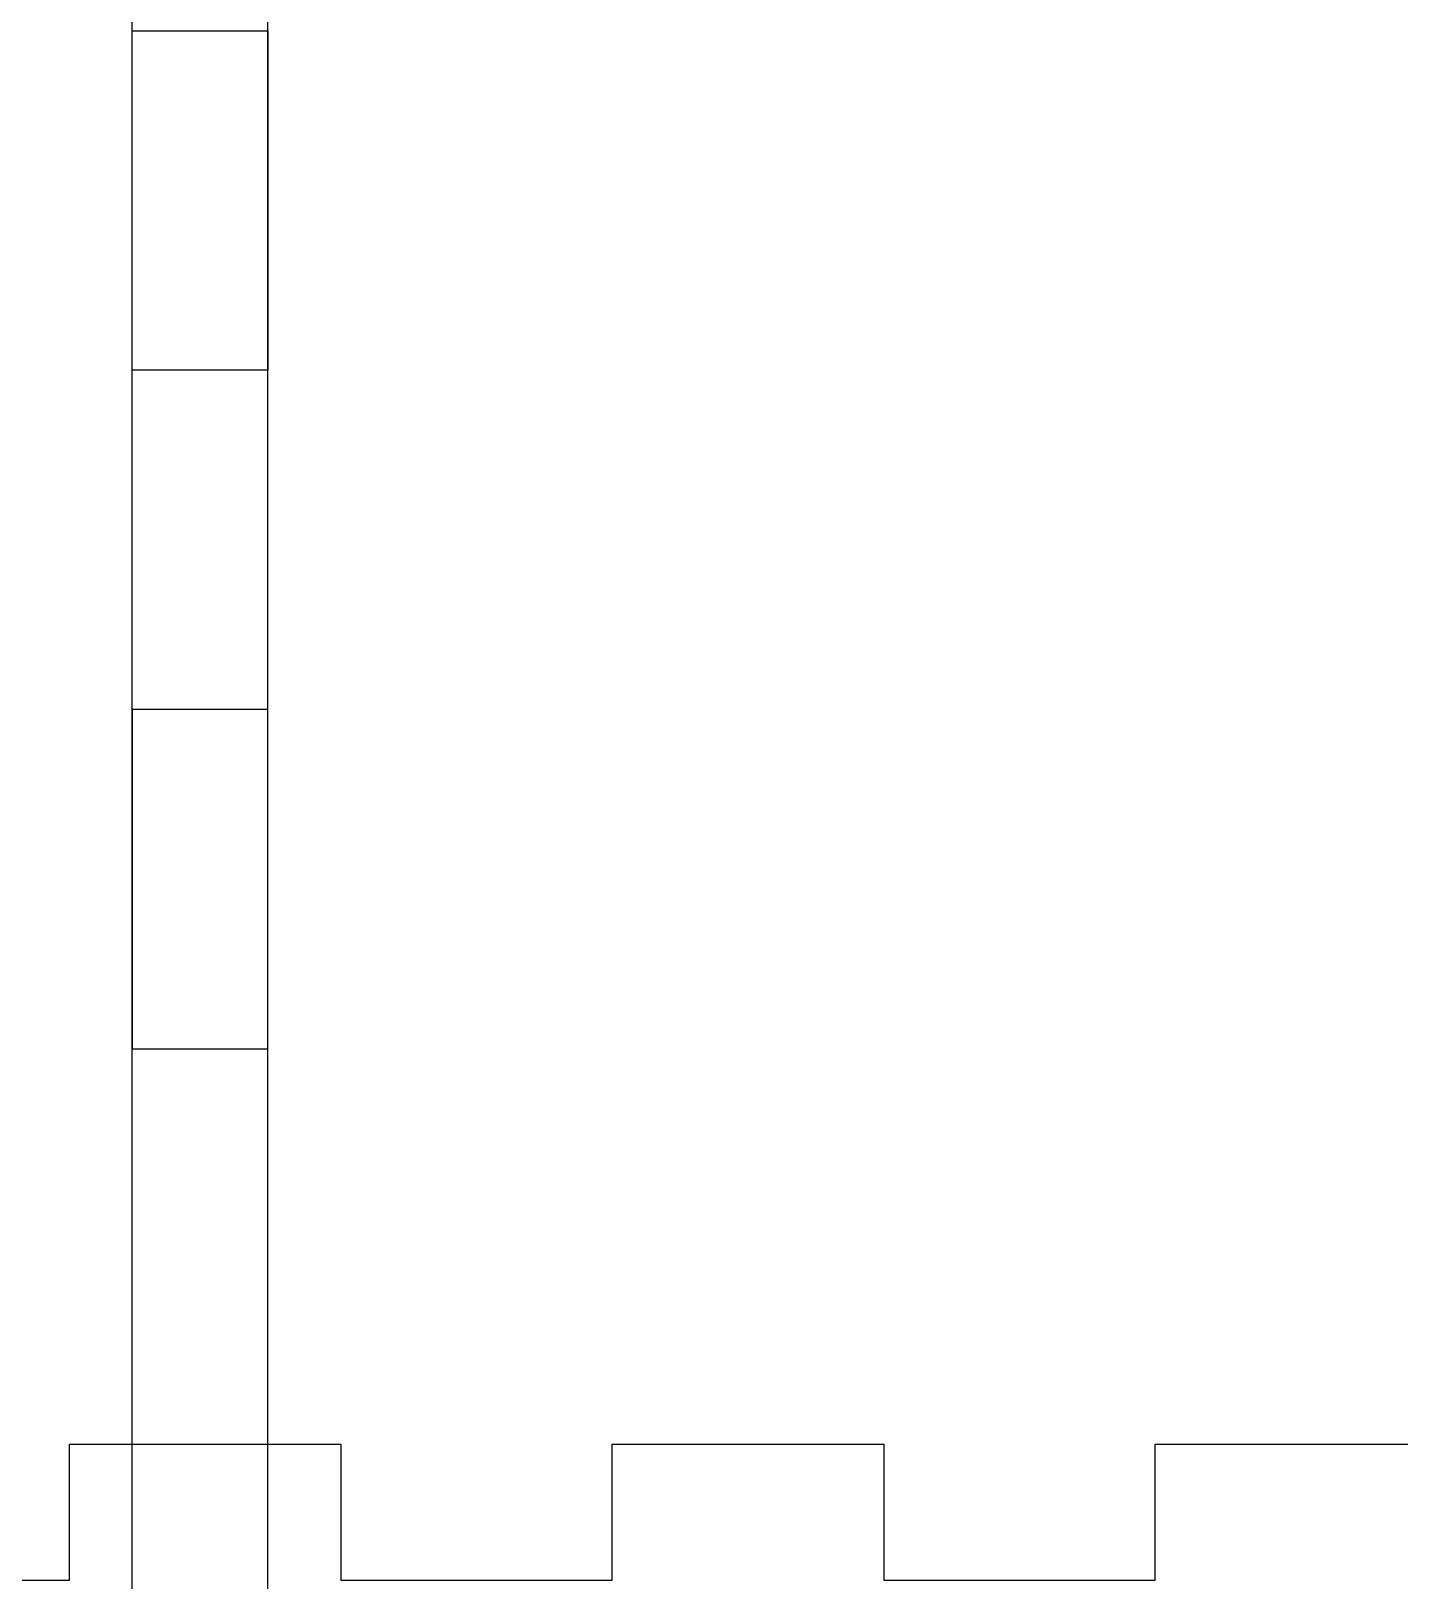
# Model space of a CAD drawing. Header units: millimetres. Extents: x -118 to 1034, y -150 to 646.
# Drawn here: x 733.8 to 794.3, y 229.3 to 297.8 of the extents above; entities that cross this region are included whole.
import ezdxf

# ---------------------------------------------------------------- set-up
doc = ezdxf.new("R2010")
doc.units = ezdxf.units.MM
doc.layers.add('Holes', color=1, linetype='Continuous', plot=False)
doc.layers.add('TabGuides', color=3, linetype='Continuous')

msp = doc.modelspace()

# ---------------------------------------------------------------- linework, layer by layer
for p, q in [((735.5074, 229.3463), (735.5074, 235.3463)), ((735.5074, 235.3463), (747.5074, 235.3463)), ((735.5074, 229.3463), (735.5074, 235.3463)), ((735.5074, 235.3463), (747.5074, 235.3463)), ((735.5074, 229.3463), (735.5074, 235.3463)), ((735.5074, 235.3463), (747.5074, 235.3463)), ((735.5074, 229.3463), (735.5074, 235.3463)), ((735.5074, 235.3463), (747.5074, 235.3463)), ((735.5074, 229.3463), (735.5074, 235.3463)), ((735.5074, 235.3463), (747.5074, 235.3463)), ((735.5074, 229.3463), (735.5074, 235.3463)), ((735.5074, 235.3463), (747.5074, 235.3463)), ((735.5074, 229.3463), (735.5074, 235.3463)), ((735.5074, 235.3463), (747.5074, 235.3463)), ((735.5074, 229.3463), (735.5074, 235.3463)), ((735.5074, 235.3463), (747.5074, 235.3463)), ((735.5074, 229.3463), (735.5074, 235.3463)), ((735.5074, 235.3463), (747.5074, 235.3463)), ((735.5074, 229.3463), (735.5074, 235.3463)), ((735.5074, 235.3463), (747.5074, 235.3463)), ((735.5074, 229.3463), (735.5074, 235.3463)), ((735.5074, 235.3463), (747.5074, 235.3463)), ((735.5074, 229.3463), (735.5074, 235.3463)), ((735.5074, 235.3463), (747.5074, 235.3463)), ((735.5074, 229.3463), (735.5074, 235.3463)), ((735.5074, 235.3463), (747.5074, 235.3463)), ((735.5074, 229.3463), (735.5074, 235.3463)), ((735.5074, 235.3463), (747.5074, 235.3463)), ((735.5074, 229.3463), (735.5074, 235.3463)), ((735.5074, 235.3463), (747.5074, 235.3463)), ((735.5074, 229.3463), (735.5074, 235.3463)), ((735.5074, 235.3463), (747.5074, 235.3463)), ((735.5074, 229.3463), (735.5074, 235.3463)), ((735.5074, 235.3463), (747.5074, 235.3463)), ((735.5074, 229.3463), (735.5074, 235.3463)), ((735.5074, 235.3463), (747.5074, 235.3463)), ((735.5074, 229.3463), (735.5074, 235.3463)), ((735.5074, 235.3463), (747.5074, 235.3463)), ((735.5074, 229.3463), (735.5074, 235.3463)), ((735.5074, 235.3463), (747.5074, 235.3463)), ((735.5074, 229.3463), (735.5074, 235.3463)), ((735.5074, 235.3463), (747.5074, 235.3463)), ((735.5074, 229.3463), (735.5074, 235.3463)), ((735.5074, 235.3463), (747.5074, 235.3463)), ((735.5074, 229.3463), (735.5074, 235.3463)), ((735.5074, 235.3463), (747.5074, 235.3463)), ((735.5074, 229.3463), (735.5074, 235.3463)), ((735.5074, 235.3463), (747.5074, 235.3463)), ((735.5074, 229.3463), (735.5074, 235.3463)), ((735.5074, 235.3463), (747.5074, 235.3463)), ((735.5074, 229.3463), (735.5074, 235.3463)), ((735.5074, 235.3463), (747.5074, 235.3463)), ((735.5074, 229.3463), (735.5074, 235.3463)), ((735.5074, 235.3463), (747.5074, 235.3463)), ((735.5074, 229.3463), (735.5074, 235.3463)), ((735.5074, 235.3463), (747.5074, 235.3463)), ((735.5074, 229.3463), (735.5074, 235.3463)), ((735.5074, 235.3463), (747.5074, 235.3463)), ((735.5074, 229.3463), (735.5074, 235.3463)), ((735.5074, 235.3463), (747.5074, 235.3463)), ((747.5074, 235.3463), (747.5074, 229.3463)), ((747.5074, 235.3463), (747.5074, 229.3463)), ((747.5074, 235.3463), (747.5074, 229.3463)), ((747.5074, 235.3463), (747.5074, 229.3463)), ((747.5074, 235.3463), (747.5074, 229.3463)), ((747.5074, 235.3463), (747.5074, 229.3463)), ((747.5074, 235.3463), (747.5074, 229.3463)), ((747.5074, 235.3463), (747.5074, 229.3463)), ((747.5074, 235.3463), (747.5074, 229.3463)), ((747.5074, 235.3463), (747.5074, 229.3463)), ((747.5074, 235.3463), (747.5074, 229.3463)), ((747.5074, 235.3463), (747.5074, 229.3463)), ((747.5074, 235.3463), (747.5074, 229.3463)), ((747.5074, 235.3463), (747.5074, 229.3463)), ((747.5074, 235.3463), (747.5074, 229.3463)), ((747.5074, 235.3463), (747.5074, 229.3463)), ((747.5074, 235.3463), (747.5074, 229.3463)), ((747.5074, 235.3463), (747.5074, 229.3463)), ((747.5074, 235.3463), (747.5074, 229.3463)), ((747.5074, 235.3463), (747.5074, 229.3463)), ((747.5074, 235.3463), (747.5074, 229.3463)), ((747.5074, 235.3463), (747.5074, 229.3463)), ((747.5074, 235.3463), (747.5074, 229.3463)), ((747.5074, 235.3463), (747.5074, 229.3463)), ((747.5074, 235.3463), (747.5074, 229.3463)), ((747.5074, 235.3463), (747.5074, 229.3463)), ((747.5074, 235.3463), (747.5074, 229.3463)), ((747.5074, 235.3463), (747.5074, 229.3463)), ((747.5074, 235.3463), (747.5074, 229.3463)), ((747.5074, 235.3463), (747.5074, 229.3463)), ((759.5074, 229.3463), (759.5074, 235.3463)), ((759.5074, 235.3463), (771.5074, 235.3463)), ((759.5074, 229.3463), (759.5074, 235.3463)), ((759.5074, 235.3463), (771.5074, 235.3463)), ((759.5074, 229.3463), (759.5074, 235.3463)), ((759.5074, 235.3463), (771.5074, 235.3463)), ((759.5074, 229.3463), (759.5074, 235.3463)), ((759.5074, 235.3463), (771.5074, 235.3463)), ((759.5074, 229.3463), (759.5074, 235.3463)), ((759.5074, 235.3463), (771.5074, 235.3463)), ((759.5074, 229.3463), (759.5074, 235.3463)), ((759.5074, 235.3463), (771.5074, 235.3463)), ((759.5074, 229.3463), (759.5074, 235.3463)), ((759.5074, 235.3463), (771.5074, 235.3463)), ((759.5074, 229.3463), (759.5074, 235.3463)), ((759.5074, 235.3463), (771.5074, 235.3463)), ((759.5074, 229.3463), (759.5074, 235.3463)), ((759.5074, 235.3463), (771.5074, 235.3463)), ((759.5074, 229.3463), (759.5074, 235.3463)), ((759.5074, 235.3463), (771.5074, 235.3463)), ((759.5074, 229.3463), (759.5074, 235.3463)), ((759.5074, 235.3463), (771.5074, 235.3463)), ((759.5074, 229.3463), (759.5074, 235.3463)), ((759.5074, 235.3463), (771.5074, 235.3463)), ((759.5074, 229.3463), (759.5074, 235.3463)), ((759.5074, 235.3463), (771.5074, 235.3463)), ((759.5074, 229.3463), (759.5074, 235.3463)), ((759.5074, 235.3463), (771.5074, 235.3463)), ((759.5074, 229.3463), (759.5074, 235.3463)), ((759.5074, 235.3463), (771.5074, 235.3463)), ((759.5074, 229.3463), (759.5074, 235.3463)), ((759.5074, 235.3463), (771.5074, 235.3463)), ((759.5074, 229.3463), (759.5074, 235.3463)), ((759.5074, 235.3463), (771.5074, 235.3463)), ((759.5074, 229.3463), (759.5074, 235.3463)), ((759.5074, 235.3463), (771.5074, 235.3463)), ((759.5074, 229.3463), (759.5074, 235.3463)), ((759.5074, 235.3463), (771.5074, 235.3463)), ((759.5074, 229.3463), (759.5074, 235.3463)), ((759.5074, 235.3463), (771.5074, 235.3463)), ((759.5074, 229.3463), (759.5074, 235.3463)), ((759.5074, 235.3463), (771.5074, 235.3463)), ((759.5074, 229.3463), (759.5074, 235.3463)), ((759.5074, 235.3463), (771.5074, 235.3463)), ((759.5074, 229.3463), (759.5074, 235.3463)), ((759.5074, 235.3463), (771.5074, 235.3463)), ((759.5074, 229.3463), (759.5074, 235.3463)), ((759.5074, 235.3463), (771.5074, 235.3463)), ((759.5074, 229.3463), (759.5074, 235.3463)), ((759.5074, 235.3463), (771.5074, 235.3463)), ((759.5074, 229.3463), (759.5074, 235.3463)), ((759.5074, 235.3463), (771.5074, 235.3463)), ((759.5074, 229.3463), (759.5074, 235.3463)), ((759.5074, 235.3463), (771.5074, 235.3463)), ((759.5074, 229.3463), (759.5074, 235.3463)), ((759.5074, 235.3463), (771.5074, 235.3463)), ((759.5074, 229.3463), (759.5074, 235.3463)), ((759.5074, 235.3463), (771.5074, 235.3463)), ((759.5074, 229.3463), (759.5074, 235.3463)), ((759.5074, 235.3463), (771.5074, 235.3463)), ((771.5074, 235.3463), (771.5074, 229.3463)), ((771.5074, 235.3463), (771.5074, 229.3463)), ((771.5074, 235.3463), (771.5074, 229.3463)), ((771.5074, 235.3463), (771.5074, 229.3463)), ((771.5074, 235.3463), (771.5074, 229.3463)), ((771.5074, 235.3463), (771.5074, 229.3463)), ((771.5074, 235.3463), (771.5074, 229.3463)), ((771.5074, 235.3463), (771.5074, 229.3463)), ((771.5074, 235.3463), (771.5074, 229.3463)), ((771.5074, 235.3463), (771.5074, 229.3463)), ((771.5074, 235.3463), (771.5074, 229.3463)), ((771.5074, 235.3463), (771.5074, 229.3463)), ((771.5074, 235.3463), (771.5074, 229.3463)), ((771.5074, 235.3463), (771.5074, 229.3463)), ((771.5074, 235.3463), (771.5074, 229.3463)), ((771.5074, 235.3463), (771.5074, 229.3463)), ((771.5074, 235.3463), (771.5074, 229.3463)), ((771.5074, 235.3463), (771.5074, 229.3463)), ((771.5074, 235.3463), (771.5074, 229.3463)), ((771.5074, 235.3463), (771.5074, 229.3463)), ((771.5074, 235.3463), (771.5074, 229.3463)), ((771.5074, 235.3463), (771.5074, 229.3463)), ((771.5074, 235.3463), (771.5074, 229.3463)), ((771.5074, 235.3463), (771.5074, 229.3463)), ((771.5074, 235.3463), (771.5074, 229.3463)), ((771.5074, 235.3463), (771.5074, 229.3463)), ((771.5074, 235.3463), (771.5074, 229.3463)), ((771.5074, 235.3463), (771.5074, 229.3463)), ((771.5074, 235.3463), (771.5074, 229.3463)), ((771.5074, 235.3463), (771.5074, 229.3463)), ((783.5074, 229.3463), (783.5074, 235.3463)), ((783.5074, 235.3463), (795.5074, 235.3463)), ((783.5074, 229.3463), (783.5074, 235.3463)), ((783.5074, 235.3463), (795.5074, 235.3463)), ((783.5074, 229.3463), (783.5074, 235.3463)), ((783.5074, 235.3463), (795.5074, 235.3463)), ((783.5074, 229.3463), (783.5074, 235.3463)), ((783.5074, 235.3463), (795.5074, 235.3463)), ((783.5074, 229.3463), (783.5074, 235.3463)), ((783.5074, 235.3463), (795.5074, 235.3463)), ((783.5074, 229.3463), (783.5074, 235.3463)), ((783.5074, 235.3463), (795.5074, 235.3463)), ((783.5074, 229.3463), (783.5074, 235.3463)), ((783.5074, 235.3463), (795.5074, 235.3463)), ((783.5074, 229.3463), (783.5074, 235.3463)), ((783.5074, 235.3463), (795.5074, 235.3463)), ((783.5074, 229.3463), (783.5074, 235.3463)), ((783.5074, 235.3463), (795.5074, 235.3463)), ((783.5074, 229.3463), (783.5074, 235.3463)), ((783.5074, 235.3463), (795.5074, 235.3463)), ((783.5074, 229.3463), (783.5074, 235.3463)), ((783.5074, 235.3463), (795.5074, 235.3463)), ((783.5074, 229.3463), (783.5074, 235.3463)), ((783.5074, 235.3463), (795.5074, 235.3463)), ((783.5074, 229.3463), (783.5074, 235.3463)), ((783.5074, 235.3463), (795.5074, 235.3463)), ((783.5074, 229.3463), (783.5074, 235.3463)), ((783.5074, 235.3463), (795.5074, 235.3463)), ((783.5074, 229.3463), (783.5074, 235.3463)), ((783.5074, 235.3463), (795.5074, 235.3463)), ((783.5074, 229.3463), (783.5074, 235.3463)), ((783.5074, 235.3463), (795.5074, 235.3463)), ((783.5074, 229.3463), (783.5074, 235.3463)), ((783.5074, 235.3463), (795.5074, 235.3463)), ((783.5074, 229.3463), (783.5074, 235.3463)), ((783.5074, 235.3463), (795.5074, 235.3463)), ((783.5074, 229.3463), (783.5074, 235.3463)), ((783.5074, 235.3463), (795.5074, 235.3463)), ((783.5074, 229.3463), (783.5074, 235.3463)), ((783.5074, 235.3463), (795.5074, 235.3463)), ((783.5074, 229.3463), (783.5074, 235.3463)), ((783.5074, 235.3463), (795.5074, 235.3463)), ((783.5074, 229.3463), (783.5074, 235.3463)), ((783.5074, 235.3463), (795.5074, 235.3463)), ((783.5074, 229.3463), (783.5074, 235.3463)), ((783.5074, 235.3463), (795.5074, 235.3463)), ((783.5074, 229.3463), (783.5074, 235.3463)), ((783.5074, 235.3463), (795.5074, 235.3463)), ((783.5074, 229.3463), (783.5074, 235.3463)), ((783.5074, 235.3463), (795.5074, 235.3463)), ((783.5074, 229.3463), (783.5074, 235.3463)), ((783.5074, 235.3463), (795.5074, 235.3463)), ((783.5074, 229.3463), (783.5074, 235.3463)), ((783.5074, 235.3463), (795.5074, 235.3463)), ((783.5074, 229.3463), (783.5074, 235.3463)), ((783.5074, 235.3463), (795.5074, 235.3463)), ((783.5074, 229.3463), (783.5074, 235.3463)), ((783.5074, 235.3463), (795.5074, 235.3463)), ((783.5074, 229.3463), (783.5074, 235.3463)), ((783.5074, 235.3463), (795.5074, 235.3463)), ((723.5074, 229.3463), (735.5074, 229.3463)), ((723.5074, 229.3463), (735.5074, 229.3463)), ((723.5074, 229.3463), (735.5074, 229.3463)), ((723.5074, 229.3463), (735.5074, 229.3463)), ((723.5074, 229.3463), (735.5074, 229.3463)), ((723.5074, 229.3463), (735.5074, 229.3463)), ((723.5074, 229.3463), (735.5074, 229.3463)), ((723.5074, 229.3463), (735.5074, 229.3463)), ((723.5074, 229.3463), (735.5074, 229.3463)), ((723.5074, 229.3463), (735.5074, 229.3463)), ((723.5074, 229.3463), (735.5074, 229.3463)), ((723.5074, 229.3463), (735.5074, 229.3463)), ((723.5074, 229.3463), (735.5074, 229.3463)), ((723.5074, 229.3463), (735.5074, 229.3463)), ((723.5074, 229.3463), (735.5074, 229.3463)), ((723.5074, 229.3463), (735.5074, 229.3463)), ((723.5074, 229.3463), (735.5074, 229.3463)), ((723.5074, 229.3463), (735.5074, 229.3463)), ((723.5074, 229.3463), (735.5074, 229.3463)), ((723.5074, 229.3463), (735.5074, 229.3463)), ((723.5074, 229.3463), (735.5074, 229.3463)), ((723.5074, 229.3463), (735.5074, 229.3463)), ((723.5074, 229.3463), (735.5074, 229.3463)), ((723.5074, 229.3463), (735.5074, 229.3463)), ((723.5074, 229.3463), (735.5074, 229.3463)), ((723.5074, 229.3463), (735.5074, 229.3463)), ((723.5074, 229.3463), (735.5074, 229.3463)), ((723.5074, 229.3463), (735.5074, 229.3463)), ((723.5074, 229.3463), (735.5074, 229.3463)), ((723.5074, 229.3463), (735.5074, 229.3463)), ((747.5074, 229.3463), (759.5074, 229.3463)), ((747.5074, 229.3463), (759.5074, 229.3463)), ((747.5074, 229.3463), (759.5074, 229.3463)), ((747.5074, 229.3463), (759.5074, 229.3463)), ((747.5074, 229.3463), (759.5074, 229.3463)), ((747.5074, 229.3463), (759.5074, 229.3463)), ((747.5074, 229.3463), (759.5074, 229.3463)), ((747.5074, 229.3463), (759.5074, 229.3463)), ((747.5074, 229.3463), (759.5074, 229.3463)), ((747.5074, 229.3463), (759.5074, 229.3463)), ((747.5074, 229.3463), (759.5074, 229.3463)), ((747.5074, 229.3463), (759.5074, 229.3463)), ((747.5074, 229.3463), (759.5074, 229.3463)), ((747.5074, 229.3463), (759.5074, 229.3463)), ((747.5074, 229.3463), (759.5074, 229.3463)), ((747.5074, 229.3463), (759.5074, 229.3463)), ((747.5074, 229.3463), (759.5074, 229.3463)), ((747.5074, 229.3463), (759.5074, 229.3463)), ((747.5074, 229.3463), (759.5074, 229.3463)), ((747.5074, 229.3463), (759.5074, 229.3463)), ((747.5074, 229.3463), (759.5074, 229.3463)), ((747.5074, 229.3463), (759.5074, 229.3463)), ((747.5074, 229.3463), (759.5074, 229.3463)), ((747.5074, 229.3463), (759.5074, 229.3463)), ((747.5074, 229.3463), (759.5074, 229.3463)), ((747.5074, 229.3463), (759.5074, 229.3463)), ((747.5074, 229.3463), (759.5074, 229.3463)), ((747.5074, 229.3463), (759.5074, 229.3463)), ((747.5074, 229.3463), (759.5074, 229.3463)), ((747.5074, 229.3463), (759.5074, 229.3463)), ((771.5074, 229.3463), (783.5074, 229.3463)), ((771.5074, 229.3463), (783.5074, 229.3463)), ((771.5074, 229.3463), (783.5074, 229.3463)), ((771.5074, 229.3463), (783.5074, 229.3463)), ((771.5074, 229.3463), (783.5074, 229.3463)), ((771.5074, 229.3463), (783.5074, 229.3463)), ((771.5074, 229.3463), (783.5074, 229.3463)), ((771.5074, 229.3463), (783.5074, 229.3463)), ((771.5074, 229.3463), (783.5074, 229.3463)), ((771.5074, 229.3463), (783.5074, 229.3463)), ((771.5074, 229.3463), (783.5074, 229.3463)), ((771.5074, 229.3463), (783.5074, 229.3463)), ((771.5074, 229.3463), (783.5074, 229.3463)), ((771.5074, 229.3463), (783.5074, 229.3463)), ((771.5074, 229.3463), (783.5074, 229.3463)), ((771.5074, 229.3463), (783.5074, 229.3463)), ((771.5074, 229.3463), (783.5074, 229.3463)), ((771.5074, 229.3463), (783.5074, 229.3463)), ((771.5074, 229.3463), (783.5074, 229.3463)), ((771.5074, 229.3463), (783.5074, 229.3463)), ((771.5074, 229.3463), (783.5074, 229.3463)), ((771.5074, 229.3463), (783.5074, 229.3463)), ((771.5074, 229.3463), (783.5074, 229.3463)), ((771.5074, 229.3463), (783.5074, 229.3463)), ((771.5074, 229.3463), (783.5074, 229.3463)), ((771.5074, 229.3463), (783.5074, 229.3463)), ((771.5074, 229.3463), (783.5074, 229.3463)), ((771.5074, 229.3463), (783.5074, 229.3463)), ((771.5074, 229.3463), (783.5074, 229.3463)), ((771.5074, 229.3463), (783.5074, 229.3463))]:
    msp.add_line(p, q)
at = {"layer": 'Holes'}
for p, q in [((738.2788, 282.8223), (738.2788, 297.8223)), ((738.2788, 297.8223), (744.2788, 297.8223)), ((738.2788, 282.8223), (738.2788, 297.8223)), ((738.2788, 297.8223), (744.2788, 297.8223)), ((738.2788, 282.8223), (738.2788, 297.8223)), ((738.2788, 297.8223), (744.2788, 297.8223)), ((738.2788, 282.8223), (738.2788, 297.8223)), ((738.2788, 297.8223), (744.2788, 297.8223)), ((738.2788, 282.8223), (738.2788, 297.8223)), ((738.2788, 297.8223), (744.2788, 297.8223)), ((738.2788, 282.8223), (738.2788, 297.8223)), ((738.2788, 297.8223), (744.2788, 297.8223)), ((738.2788, 282.8223), (738.2788, 297.8223)), ((738.2788, 297.8223), (744.2788, 297.8223)), ((738.2788, 282.8223), (738.2788, 297.8223)), ((738.2788, 297.8223), (744.2788, 297.8223)), ((738.2788, 282.8223), (738.2788, 297.8223)), ((738.2788, 297.8223), (744.2788, 297.8223)), ((738.2788, 282.8223), (738.2788, 297.8223)), ((738.2788, 297.8223), (744.2788, 297.8223)), ((738.2788, 282.8223), (738.2788, 297.8223)), ((738.2788, 297.8223), (744.2788, 297.8223)), ((738.2788, 282.8223), (738.2788, 297.8223)), ((738.2788, 297.8223), (744.2788, 297.8223)), ((738.2788, 282.8223), (738.2788, 297.8223)), ((738.2788, 297.8223), (744.2788, 297.8223)), ((738.2788, 282.8223), (738.2788, 297.8223)), ((738.2788, 297.8223), (744.2788, 297.8223)), ((738.2788, 282.8223), (738.2788, 297.8223)), ((738.2788, 297.8223), (744.2788, 297.8223)), ((738.2788, 282.8223), (738.2788, 297.8223)), ((738.2788, 297.8223), (744.2788, 297.8223)), ((738.2788, 282.8223), (738.2788, 297.8223)), ((738.2788, 297.8223), (744.2788, 297.8223)), ((738.2788, 282.8223), (738.2788, 297.8223)), ((738.2788, 297.8223), (744.2788, 297.8223)), ((738.2788, 282.8223), (738.2788, 297.8223)), ((738.2788, 297.8223), (744.2788, 297.8223)), ((738.2788, 282.8223), (738.2788, 297.8223)), ((738.2788, 297.8223), (744.2788, 297.8223)), ((738.2788, 282.8223), (738.2788, 297.8223)), ((738.2788, 297.8223), (744.2788, 297.8223)), ((738.2788, 282.8223), (738.2788, 297.8223)), ((738.2788, 297.8223), (744.2788, 297.8223)), ((738.2788, 282.8223), (738.2788, 297.8223)), ((738.2788, 297.8223), (744.2788, 297.8223)), ((738.2788, 282.8223), (738.2788, 297.8223)), ((738.2788, 297.8223), (744.2788, 297.8223)), ((738.2788, 282.8223), (738.2788, 297.8223)), ((738.2788, 297.8223), (744.2788, 297.8223)), ((738.2788, 282.8223), (738.2788, 297.8223)), ((738.2788, 297.8223), (744.2788, 297.8223)), ((738.2788, 282.8223), (738.2788, 297.8223)), ((738.2788, 297.8223), (744.2788, 297.8223)), ((738.2788, 282.8223), (738.2788, 297.8223)), ((738.2788, 297.8223), (744.2788, 297.8223)), ((738.2788, 282.8223), (738.2788, 297.8223)), ((738.2788, 297.8223), (744.2788, 297.8223)), ((738.2788, 282.8223), (738.2788, 297.8223)), ((738.2788, 297.8223), (744.2788, 297.8223)), ((744.2788, 297.8223), (744.2788, 282.8223)), ((744.2788, 297.8223), (744.2788, 282.8223)), ((744.2788, 297.8223), (744.2788, 282.8223)), ((744.2788, 297.8223), (744.2788, 282.8223)), ((744.2788, 297.8223), (744.2788, 282.8223)), ((744.2788, 297.8223), (744.2788, 282.8223)), ((744.2788, 297.8223), (744.2788, 282.8223)), ((744.2788, 297.8223), (744.2788, 282.8223)), ((744.2788, 297.8223), (744.2788, 282.8223)), ((744.2788, 297.8223), (744.2788, 282.8223)), ((744.2788, 297.8223), (744.2788, 282.8223)), ((744.2788, 297.8223), (744.2788, 282.8223)), ((744.2788, 297.8223), (744.2788, 282.8223)), ((744.2788, 297.8223), (744.2788, 282.8223)), ((744.2788, 297.8223), (744.2788, 282.8223)), ((744.2788, 297.8223), (744.2788, 282.8223)), ((744.2788, 297.8223), (744.2788, 282.8223)), ((744.2788, 297.8223), (744.2788, 282.8223)), ((744.2788, 297.8223), (744.2788, 282.8223)), ((744.2788, 297.8223), (744.2788, 282.8223)), ((744.2788, 297.8223), (744.2788, 282.8223)), ((744.2788, 297.8223), (744.2788, 282.8223)), ((744.2788, 297.8223), (744.2788, 282.8223)), ((744.2788, 297.8223), (744.2788, 282.8223)), ((744.2788, 297.8223), (744.2788, 282.8223)), ((744.2788, 297.8223), (744.2788, 282.8223)), ((744.2788, 297.8223), (744.2788, 282.8223)), ((744.2788, 297.8223), (744.2788, 282.8223)), ((744.2788, 297.8223), (744.2788, 282.8223)), ((744.2788, 297.8223), (744.2788, 282.8223)), ((744.2788, 282.8223), (738.2788, 282.8223)), ((744.2788, 282.8223), (738.2788, 282.8223)), ((744.2788, 282.8223), (738.2788, 282.8223)), ((744.2788, 282.8223), (738.2788, 282.8223)), ((744.2788, 282.8223), (738.2788, 282.8223)), ((744.2788, 282.8223), (738.2788, 282.8223)), ((744.2788, 282.8223), (738.2788, 282.8223)), ((744.2788, 282.8223), (738.2788, 282.8223)), ((744.2788, 282.8223), (738.2788, 282.8223)), ((744.2788, 282.8223), (738.2788, 282.8223)), ((744.2788, 282.8223), (738.2788, 282.8223)), ((744.2788, 282.8223), (738.2788, 282.8223)), ((744.2788, 282.8223), (738.2788, 282.8223)), ((744.2788, 282.8223), (738.2788, 282.8223)), ((744.2788, 282.8223), (738.2788, 282.8223)), ((744.2788, 282.8223), (738.2788, 282.8223)), ((744.2788, 282.8223), (738.2788, 282.8223)), ((744.2788, 282.8223), (738.2788, 282.8223)), ((744.2788, 282.8223), (738.2788, 282.8223)), ((744.2788, 282.8223), (738.2788, 282.8223)), ((744.2788, 282.8223), (738.2788, 282.8223)), ((744.2788, 282.8223), (738.2788, 282.8223)), ((744.2788, 282.8223), (738.2788, 282.8223)), ((744.2788, 282.8223), (738.2788, 282.8223)), ((744.2788, 282.8223), (738.2788, 282.8223)), ((744.2788, 282.8223), (738.2788, 282.8223)), ((744.2788, 282.8223), (738.2788, 282.8223)), ((744.2788, 282.8223), (738.2788, 282.8223)), ((744.2788, 282.8223), (738.2788, 282.8223)), ((744.2788, 282.8223), (738.2788, 282.8223)), ((744.2788, 267.8223), (738.2788, 267.8223)), ((738.2788, 267.8223), (738.2788, 252.8223)), ((744.2788, 267.8223), (738.2788, 267.8223)), ((738.2788, 267.8223), (738.2788, 252.8223)), ((744.2788, 267.8223), (738.2788, 267.8223)), ((738.2788, 267.8223), (738.2788, 252.8223)), ((744.2788, 267.8223), (738.2788, 267.8223)), ((738.2788, 267.8223), (738.2788, 252.8223)), ((744.2788, 267.8223), (738.2788, 267.8223)), ((738.2788, 267.8223), (738.2788, 252.8223)), ((744.2788, 267.8223), (738.2788, 267.8223)), ((738.2788, 267.8223), (738.2788, 252.8223)), ((744.2788, 267.8223), (738.2788, 267.8223)), ((738.2788, 267.8223), (738.2788, 252.8223)), ((744.2788, 267.8223), (738.2788, 267.8223)), ((738.2788, 267.8223), (738.2788, 252.8223)), ((744.2788, 267.8223), (738.2788, 267.8223)), ((738.2788, 267.8223), (738.2788, 252.8223)), ((744.2788, 267.8223), (738.2788, 267.8223)), ((738.2788, 267.8223), (738.2788, 252.8223)), ((744.2788, 267.8223), (738.2788, 267.8223)), ((738.2788, 267.8223), (738.2788, 252.8223)), ((744.2788, 267.8223), (738.2788, 267.8223)), ((738.2788, 267.8223), (738.2788, 252.8223)), ((744.2788, 267.8223), (738.2788, 267.8223)), ((738.2788, 267.8223), (738.2788, 252.8223)), ((744.2788, 267.8223), (738.2788, 267.8223)), ((738.2788, 267.8223), (738.2788, 252.8223)), ((744.2788, 267.8223), (738.2788, 267.8223)), ((738.2788, 267.8223), (738.2788, 252.8223)), ((744.2788, 267.8223), (738.2788, 267.8223)), ((738.2788, 267.8223), (738.2788, 252.8223)), ((744.2788, 267.8223), (738.2788, 267.8223)), ((738.2788, 267.8223), (738.2788, 252.8223)), ((744.2788, 267.8223), (738.2788, 267.8223)), ((738.2788, 267.8223), (738.2788, 252.8223)), ((744.2788, 267.8223), (738.2788, 267.8223)), ((738.2788, 267.8223), (738.2788, 252.8223)), ((744.2788, 267.8223), (738.2788, 267.8223)), ((738.2788, 267.8223), (738.2788, 252.8223)), ((744.2788, 267.8223), (738.2788, 267.8223)), ((738.2788, 267.8223), (738.2788, 252.8223)), ((744.2788, 267.8223), (738.2788, 267.8223)), ((738.2788, 267.8223), (738.2788, 252.8223)), ((744.2788, 267.8223), (738.2788, 267.8223)), ((738.2788, 267.8223), (738.2788, 252.8223)), ((744.2788, 267.8223), (738.2788, 267.8223)), ((738.2788, 267.8223), (738.2788, 252.8223)), ((744.2788, 267.8223), (738.2788, 267.8223)), ((738.2788, 267.8223), (738.2788, 252.8223)), ((744.2788, 267.8223), (738.2788, 267.8223)), ((738.2788, 267.8223), (738.2788, 252.8223)), ((744.2788, 267.8223), (738.2788, 267.8223)), ((738.2788, 267.8223), (738.2788, 252.8223)), ((744.2788, 267.8223), (738.2788, 267.8223)), ((738.2788, 267.8223), (738.2788, 252.8223)), ((744.2788, 267.8223), (738.2788, 267.8223)), ((738.2788, 267.8223), (738.2788, 252.8223)), ((744.2788, 267.8223), (738.2788, 267.8223)), ((738.2788, 267.8223), (738.2788, 252.8223)), ((744.2788, 252.8223), (744.2788, 267.8223)), ((744.2788, 252.8223), (744.2788, 267.8223)), ((744.2788, 252.8223), (744.2788, 267.8223)), ((744.2788, 252.8223), (744.2788, 267.8223)), ((744.2788, 252.8223), (744.2788, 267.8223)), ((744.2788, 252.8223), (744.2788, 267.8223)), ((744.2788, 252.8223), (744.2788, 267.8223)), ((744.2788, 252.8223), (744.2788, 267.8223)), ((744.2788, 252.8223), (744.2788, 267.8223)), ((744.2788, 252.8223), (744.2788, 267.8223)), ((744.2788, 252.8223), (744.2788, 267.8223)), ((744.2788, 252.8223), (744.2788, 267.8223)), ((744.2788, 252.8223), (744.2788, 267.8223)), ((744.2788, 252.8223), (744.2788, 267.8223)), ((744.2788, 252.8223), (744.2788, 267.8223)), ((744.2788, 252.8223), (744.2788, 267.8223)), ((744.2788, 252.8223), (744.2788, 267.8223)), ((744.2788, 252.8223), (744.2788, 267.8223)), ((744.2788, 252.8223), (744.2788, 267.8223)), ((744.2788, 252.8223), (744.2788, 267.8223)), ((744.2788, 252.8223), (744.2788, 267.8223)), ((744.2788, 252.8223), (744.2788, 267.8223)), ((744.2788, 252.8223), (744.2788, 267.8223)), ((744.2788, 252.8223), (744.2788, 267.8223)), ((744.2788, 252.8223), (744.2788, 267.8223)), ((744.2788, 252.8223), (744.2788, 267.8223)), ((744.2788, 252.8223), (744.2788, 267.8223)), ((744.2788, 252.8223), (744.2788, 267.8223)), ((744.2788, 252.8223), (744.2788, 267.8223)), ((744.2788, 252.8223), (744.2788, 267.8223)), ((738.2788, 252.8223), (744.2788, 252.8223)), ((738.2788, 252.8223), (744.2788, 252.8223)), ((738.2788, 252.8223), (744.2788, 252.8223)), ((738.2788, 252.8223), (744.2788, 252.8223)), ((738.2788, 252.8223), (744.2788, 252.8223)), ((738.2788, 252.8223), (744.2788, 252.8223)), ((738.2788, 252.8223), (744.2788, 252.8223)), ((738.2788, 252.8223), (744.2788, 252.8223)), ((738.2788, 252.8223), (744.2788, 252.8223)), ((738.2788, 252.8223), (744.2788, 252.8223)), ((738.2788, 252.8223), (744.2788, 252.8223)), ((738.2788, 252.8223), (744.2788, 252.8223)), ((738.2788, 252.8223), (744.2788, 252.8223)), ((738.2788, 252.8223), (744.2788, 252.8223)), ((738.2788, 252.8223), (744.2788, 252.8223)), ((738.2788, 252.8223), (744.2788, 252.8223)), ((738.2788, 252.8223), (744.2788, 252.8223)), ((738.2788, 252.8223), (744.2788, 252.8223)), ((738.2788, 252.8223), (744.2788, 252.8223)), ((738.2788, 252.8223), (744.2788, 252.8223)), ((738.2788, 252.8223), (744.2788, 252.8223)), ((738.2788, 252.8223), (744.2788, 252.8223)), ((738.2788, 252.8223), (744.2788, 252.8223)), ((738.2788, 252.8223), (744.2788, 252.8223)), ((738.2788, 252.8223), (744.2788, 252.8223)), ((738.2788, 252.8223), (744.2788, 252.8223)), ((738.2788, 252.8223), (744.2788, 252.8223)), ((738.2788, 252.8223), (744.2788, 252.8223)), ((738.2788, 252.8223), (744.2788, 252.8223)), ((738.2788, 252.8223), (744.2788, 252.8223))]:
    msp.add_line(p, q, dxfattribs=at)
at = {"layer": 'TabGuides'}
for p in [(738.2788, 87.8654), (744.2788, 87.8654)]:
    msp.add_xline(p, (0, 1), dxfattribs=at)

doc.saveas('drawing.dxf')
